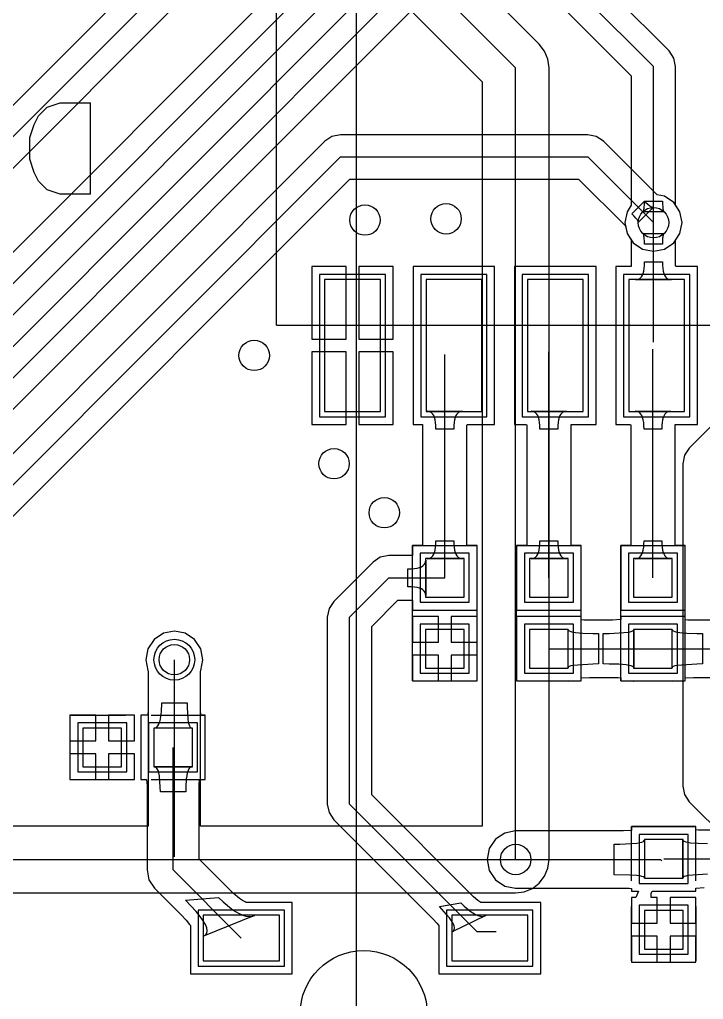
# Model space of a CAD drawing. Header units: millimetres. Extents: x 79 to 123, y 34 to 143.
# Drawn here: x 95.55 to 109.04, y 69.08 to 88.38 of the extents above; entities that cross this region are included whole.
import ezdxf

# ---------------------------------------------------------------- set-up
doc = ezdxf.new("R2010")
doc.units = ezdxf.units.MM
for name, color, linetype in [('BottomLayer', 5, 'Continuous'), ('BottomOverlay', 54, 'Continuous'), ('BottomSolder', 6, 'Continuous'), ('MultiLayer', 9, 'Continuous'), ('TopLayer', 1, 'Continuous'), ('TopOverlay', 2, 'Continuous'), ('TopPaste', 8, 'Continuous'), ('TopSolder', 216, 'Continuous')]:
    doc.layers.add(name, color=color, linetype=linetype)

# ---------------------------------------------------------------- blocks, each defined once
blk = doc.blocks.new('18650____________B_1')
at = {"layer": 'BottomOverlay'}
blk.add_line((16.054, 22), (76.531, 22), dxfattribs=at)
blk = doc.blocks.new('C0603_4')
at = {"layer": 'TopLayer'}
for p, q in [((-0.356, 0.559), (-0.356, -0.203)), ((0.406, 0.559), (-0.356, 0.559)), ((0.406, -0.203), (0.406, 0.559)), ((1.041, 0.559), (1.041, -0.203)), ((1.803, 0.559), (1.041, 0.559)), ((1.803, -0.203), (1.803, 0.559)), ((-0.356, -0.203), (0.406, -0.203)), ((1.041, -0.203), (1.803, -0.203))]:
    blk.add_line(p, q, dxfattribs=at)
at = {"layer": 'TopOverlay'}
for p, q in [((0.457, 0.813), (-0.61, 0.813)), ((-0.61, -0.457), (-0.61, 0.813)), ((0.965, 0.813), (2.032, 0.813)), ((2.057, -0.457), (2.057, 0.813)), ((0.457, -0.457), (-0.61, -0.457)), ((2.032, -0.457), (0.965, -0.457))]:
    blk.add_line(p, q, dxfattribs=at)
at = {"layer": 'TopPaste'}
for p, q in [((-0.356, 0.559), (-0.356, -0.203)), ((0.406, 0.559), (-0.356, 0.559)), ((0.406, -0.203), (0.406, 0.559)), ((1.041, 0.559), (1.041, -0.203)), ((1.803, 0.559), (1.041, 0.559)), ((1.803, -0.203), (1.803, 0.559)), ((-0.356, -0.203), (0.406, -0.203)), ((1.041, -0.203), (1.803, -0.203))]:
    blk.add_line(p, q, dxfattribs=at)
at = {"layer": 'TopSolder'}
for p, q in [((-0.457, 0.66), (-0.457, -0.305)), ((0.508, 0.66), (-0.457, 0.66)), ((0.508, -0.305), (0.508, 0.66)), ((0.94, 0.66), (0.94, -0.305)), ((1.905, 0.66), (0.94, 0.66)), ((1.905, -0.305), (1.905, 0.66)), ((-0.457, -0.305), (0.508, -0.305)), ((0.94, -0.305), (1.905, -0.305))]:
    blk.add_line(p, q, dxfattribs=at)
blk = doc.blocks.new('R0603_31')
at = {"layer": 'TopLayer'}
for p, q in [((-1.079, 0.381), (-1.079, -0.381)), ((-0.317, 0.381), (-1.079, 0.381)), ((-0.317, -0.381), (-0.317, 0.381)), ((0.318, 0.381), (0.318, -0.381)), ((1.08, 0.381), (0.318, 0.381)), ((1.08, -0.381), (1.08, 0.381)), ((-1.079, -0.381), (-0.317, -0.381)), ((0.318, -0.381), (1.08, -0.381))]:
    blk.add_line(p, q, dxfattribs=at)
at = {"layer": 'TopOverlay'}
for p, q in [((-1.333, 0.635), (1.334, 0.635)), ((-1.333, 0.635), (-1.333, -0.635)), ((1.334, 0.635), (1.334, -0.635)), ((-1.333, -0.635), (1.334, -0.635))]:
    blk.add_line(p, q, dxfattribs=at)
at = {"layer": 'TopPaste'}
for p, q in [((-1.079, 0.381), (-1.079, -0.381)), ((-0.317, 0.381), (-1.079, 0.381)), ((-0.317, -0.381), (-0.317, 0.381)), ((0.318, 0.381), (0.318, -0.381)), ((1.08, 0.381), (0.318, 0.381)), ((1.08, -0.381), (1.08, 0.381)), ((-1.079, -0.381), (-0.317, -0.381)), ((0.318, -0.381), (1.08, -0.381))]:
    blk.add_line(p, q, dxfattribs=at)
at = {"layer": 'TopSolder'}
for p, q in [((-1.181, 0.483), (-1.181, -0.483)), ((-0.216, 0.483), (-1.181, 0.483)), ((-0.216, -0.483), (-0.216, 0.483)), ((0.216, 0.483), (0.216, -0.483)), ((1.181, 0.483), (0.216, 0.483)), ((1.181, -0.483), (1.181, 0.483)), ((-1.181, -0.483), (-0.216, -0.483)), ((0.216, -0.483), (1.181, -0.483))]:
    blk.add_line(p, q, dxfattribs=at)
blk = doc.blocks.new('R0603_32')
at = {"layer": 'TopLayer'}
for p, q in [((-1.079, 0.381), (-1.079, -0.381)), ((-0.317, 0.381), (-1.079, 0.381)), ((-0.317, -0.381), (-0.317, 0.381)), ((0.317, 0.381), (0.317, -0.381)), ((1.079, 0.381), (0.317, 0.381)), ((1.079, -0.381), (1.079, 0.381)), ((-1.079, -0.381), (-0.317, -0.381)), ((0.317, -0.381), (1.079, -0.381))]:
    blk.add_line(p, q, dxfattribs=at)
at = {"layer": 'TopOverlay'}
for p, q in [((-1.333, 0.635), (1.333, 0.635)), ((-1.333, 0.635), (-1.333, -0.635)), ((1.333, 0.635), (1.333, -0.635)), ((-1.333, -0.635), (1.333, -0.635))]:
    blk.add_line(p, q, dxfattribs=at)
at = {"layer": 'TopPaste'}
for p, q in [((-1.079, 0.381), (-1.079, -0.381)), ((-0.317, 0.381), (-1.079, 0.381)), ((-0.317, -0.381), (-0.317, 0.381)), ((0.317, 0.381), (0.317, -0.381)), ((1.079, 0.381), (0.317, 0.381)), ((1.079, -0.381), (1.079, 0.381)), ((-1.079, -0.381), (-0.317, -0.381)), ((0.317, -0.381), (1.079, -0.381))]:
    blk.add_line(p, q, dxfattribs=at)
at = {"layer": 'TopSolder'}
for p, q in [((-1.181, 0.483), (-1.181, -0.483)), ((-0.216, 0.483), (-1.181, 0.483)), ((-0.216, -0.483), (-0.216, 0.483)), ((0.216, 0.483), (0.216, -0.483)), ((1.181, 0.483), (0.216, 0.483)), ((1.181, -0.483), (1.181, 0.483)), ((-1.181, -0.483), (-0.216, -0.483)), ((0.216, -0.483), (1.181, -0.483))]:
    blk.add_line(p, q, dxfattribs=at)
blk = doc.blocks.new('R0603_39')
at = {"layer": 'TopLayer'}
for p, q in [((-1.079, 0.381), (-1.079, -0.381)), ((-0.317, 0.381), (-1.079, 0.381)), ((-0.317, -0.381), (-0.317, 0.381)), ((0.317, 0.381), (0.317, -0.381)), ((1.079, 0.381), (0.317, 0.381)), ((1.079, -0.381), (1.079, 0.381)), ((-1.079, -0.381), (-0.317, -0.381)), ((0.317, -0.381), (1.079, -0.381))]:
    blk.add_line(p, q, dxfattribs=at)
at = {"layer": 'TopOverlay'}
for p, q in [((-1.333, 0.635), (1.333, 0.635)), ((-1.333, 0.635), (-1.333, -0.635)), ((1.333, 0.635), (1.333, -0.635)), ((-1.333, -0.635), (1.333, -0.635))]:
    blk.add_line(p, q, dxfattribs=at)
at = {"layer": 'TopPaste'}
for p, q in [((-1.079, 0.381), (-1.079, -0.381)), ((-0.317, 0.381), (-1.079, 0.381)), ((-0.317, -0.381), (-0.317, 0.381)), ((0.317, 0.381), (0.317, -0.381)), ((1.079, 0.381), (0.317, 0.381)), ((1.079, -0.381), (1.079, 0.381)), ((-1.079, -0.381), (-0.317, -0.381)), ((0.317, -0.381), (1.079, -0.381))]:
    blk.add_line(p, q, dxfattribs=at)
at = {"layer": 'TopSolder'}
for p, q in [((-1.181, 0.483), (-1.181, -0.483)), ((-0.216, 0.483), (-1.181, 0.483)), ((-0.216, -0.483), (-0.216, 0.483)), ((0.216, 0.483), (0.216, -0.483)), ((1.181, 0.483), (0.216, 0.483)), ((1.181, -0.483), (1.181, 0.483)), ((-1.181, -0.483), (-0.216, -0.483)), ((0.216, -0.483), (1.181, -0.483))]:
    blk.add_line(p, q, dxfattribs=at)
blk = doc.blocks.new('ESP_07_54')
at = {"layer": 'TopLayer'}
for p, q in [((14.7, -7.45), (14.7, -8.55)), ((17.3, -7.45), (14.7, -7.45)), ((17.3, -8.55), (17.3, -7.45)), ((14.7, -8.55), (17.3, -8.55)), ((14.7, -9.45), (14.7, -10.55)), ((17.3, -9.45), (14.7, -9.45)), ((17.3, -10.55), (17.3, -9.45)), ((14.7, -10.55), (17.3, -10.55)), ((14.7, -11.45), (14.7, -12.55)), ((17.3, -11.45), (14.7, -11.45)), ((17.3, -12.55), (17.3, -11.45)), ((14.7, -12.55), (17.3, -12.55)), ((14.7, -13.45), (14.7, -14.55)), ((17.3, -13.45), (14.7, -13.45)), ((17.3, -14.55), (17.3, -13.45)), ((14.7, -14.55), (17.3, -14.55))]:
    blk.add_line(p, q, dxfattribs=at)
at = {"layer": 'TopOverlay'}
for q in [(15.6, 5.7), (-0.4, -15.5)]:
    blk.add_line((15.6, -15.5), q, dxfattribs=at)
at = {"layer": 'TopPaste'}
for p, q in [((14.7, -7.45), (14.7, -8.55)), ((17.3, -7.45), (14.7, -7.45)), ((17.3, -8.55), (17.3, -7.45)), ((14.7, -8.55), (17.3, -8.55)), ((14.7, -9.45), (14.7, -10.55)), ((17.3, -9.45), (14.7, -9.45)), ((17.3, -10.55), (17.3, -9.45)), ((14.7, -10.55), (17.3, -10.55)), ((14.7, -11.45), (14.7, -12.55)), ((17.3, -11.45), (14.7, -11.45)), ((17.3, -12.55), (17.3, -11.45)), ((14.7, -12.55), (17.3, -12.55)), ((14.7, -13.45), (14.7, -14.55)), ((17.3, -13.45), (14.7, -13.45)), ((17.3, -14.55), (17.3, -13.45)), ((14.7, -14.55), (17.3, -14.55))]:
    blk.add_line(p, q, dxfattribs=at)
at = {"layer": 'TopSolder'}
for p, q in [((14.598, -7.348), (14.598, -8.652)), ((17.402, -7.348), (14.598, -7.348)), ((17.402, -8.652), (17.402, -7.348)), ((14.598, -8.652), (17.402, -8.652)), ((14.598, -9.348), (14.598, -10.652)), ((17.402, -9.348), (14.598, -9.348)), ((17.402, -10.652), (17.402, -9.348)), ((14.598, -10.652), (17.402, -10.652)), ((14.598, -11.348), (14.598, -12.652)), ((17.402, -11.348), (14.598, -11.348)), ((17.402, -12.652), (17.402, -11.348)), ((14.598, -12.652), (17.402, -12.652)), ((14.598, -13.348), (14.598, -14.652)), ((17.402, -13.348), (14.598, -13.348)), ((17.402, -14.652), (17.402, -13.348)), ((14.598, -14.652), (17.402, -14.652))]:
    blk.add_line(p, q, dxfattribs=at)
blk = doc.blocks.new('__2812__65')
at = {"layer": 'TopLayer'}
for p, q in [((-0.75, 0.45), (-0.75, -0.45)), ((0.75, 0.45), (-0.75, 0.45)), ((0.75, -0.45), (0.75, 0.45)), ((4.15, 0.45), (4.15, -0.45)), ((5.65, 0.45), (4.15, 0.45)), ((5.65, -0.45), (5.65, 0.45)), ((-0.75, -0.45), (0.75, -0.45)), ((4.15, -0.45), (5.65, -0.45)), ((-0.75, -2.85), (-0.75, -3.75)), ((0.75, -2.85), (-0.75, -2.85)), ((0.75, -3.75), (0.75, -2.85)), ((4.15, -2.85), (4.15, -3.75)), ((5.65, -2.85), (4.15, -2.85)), ((5.65, -3.75), (5.65, -2.85)), ((-0.75, -3.75), (0.75, -3.75)), ((4.15, -3.75), (5.65, -3.75))]:
    blk.add_line(p, q, dxfattribs=at)
at = {"layer": 'TopOverlay'}
blk.add_line((6.02, -4.166), (6.02, -2.438), dxfattribs=at)
blk.add_circle((2.413, -1.499), 1.255, dxfattribs=at)
at = {"layer": 'TopPaste'}
for p, q in [((-0.75, 0.45), (-0.75, -0.45)), ((0.75, 0.45), (-0.75, 0.45)), ((0.75, -0.45), (0.75, 0.45)), ((4.15, 0.45), (4.15, -0.45)), ((5.65, 0.45), (4.15, 0.45)), ((5.65, -0.45), (5.65, 0.45)), ((-0.75, -0.45), (0.75, -0.45)), ((4.15, -0.45), (5.65, -0.45)), ((-0.75, -2.85), (-0.75, -3.75)), ((0.75, -2.85), (-0.75, -2.85)), ((0.75, -3.75), (0.75, -2.85)), ((4.15, -2.85), (4.15, -3.75)), ((5.65, -2.85), (4.15, -2.85)), ((5.65, -3.75), (5.65, -2.85)), ((-0.75, -3.75), (0.75, -3.75)), ((4.15, -3.75), (5.65, -3.75))]:
    blk.add_line(p, q, dxfattribs=at)
at = {"layer": 'TopSolder'}
for p, q in [((-0.852, 0.552), (-0.852, -0.552)), ((0.852, 0.552), (-0.852, 0.552)), ((0.852, -0.552), (0.852, 0.552)), ((4.048, 0.552), (4.048, -0.552)), ((5.752, 0.552), (4.048, 0.552)), ((5.752, -0.552), (5.752, 0.552)), ((-0.852, -0.552), (0.852, -0.552)), ((4.048, -0.552), (5.752, -0.552)), ((-0.852, -2.748), (-0.852, -3.852)), ((0.852, -2.748), (-0.852, -2.748)), ((0.852, -3.852), (0.852, -2.748)), ((4.048, -2.748), (4.048, -3.852)), ((5.752, -2.748), (4.048, -2.748)), ((5.752, -3.852), (5.752, -2.748)), ((-0.852, -3.852), (0.852, -3.852)), ((4.048, -3.852), (5.752, -3.852))]:
    blk.add_line(p, q, dxfattribs=at)
blk = doc.blocks.new('C0603_66')
at = {"layer": 'TopLayer'}
for p, q in [((-0.356, 0.559), (-0.356, -0.203)), ((0.406, 0.559), (-0.356, 0.559)), ((0.406, -0.203), (0.406, 0.559)), ((1.041, 0.559), (1.041, -0.203)), ((1.803, 0.559), (1.041, 0.559)), ((1.803, -0.203), (1.803, 0.559)), ((-0.356, -0.203), (0.406, -0.203)), ((1.041, -0.203), (1.803, -0.203))]:
    blk.add_line(p, q, dxfattribs=at)
at = {"layer": 'TopOverlay'}
for p, q in [((-0.61, 0.813), (-0.61, -0.457)), ((0.457, 0.813), (-0.61, 0.813)), ((2.032, 0.813), (0.965, 0.813)), ((2.057, 0.813), (2.057, -0.457)), ((0.457, -0.457), (-0.61, -0.457)), ((2.032, -0.457), (0.965, -0.457))]:
    blk.add_line(p, q, dxfattribs=at)
at = {"layer": 'TopPaste'}
for p, q in [((-0.356, 0.559), (-0.356, -0.203)), ((0.406, 0.559), (-0.356, 0.559)), ((0.406, -0.203), (0.406, 0.559)), ((1.041, 0.559), (1.041, -0.203)), ((1.803, 0.559), (1.041, 0.559)), ((1.803, -0.203), (1.803, 0.559)), ((-0.356, -0.203), (0.406, -0.203)), ((1.041, -0.203), (1.803, -0.203))]:
    blk.add_line(p, q, dxfattribs=at)
at = {"layer": 'TopSolder'}
for p, q in [((-0.457, 0.66), (-0.457, -0.305)), ((0.508, 0.66), (-0.457, 0.66)), ((0.508, -0.305), (0.508, 0.66)), ((0.94, 0.66), (0.94, -0.305)), ((1.905, 0.66), (0.94, 0.66)), ((1.905, -0.305), (1.905, 0.66)), ((-0.457, -0.305), (0.508, -0.305)), ((0.94, -0.305), (1.905, -0.305))]:
    blk.add_line(p, q, dxfattribs=at)

msp = doc.modelspace()

# ---------------------------------------------------------------- linework, layer by layer
at = {"layer": 'BottomLayer'}
for p, q in [((108.361, 87.761), (98.71, 97.412)), ((98.273, 97.231), (108.052, 87.452)), ((97.963, 96.922), (107.614, 87.271)), ((105.8, 87.893), (100.39, 93.303)), ((99.924, 92.837), (105.334, 87.427)), ((99.457, 92.371), (104.674, 87.154)), ((105.905, 87.757), (105.8, 87.893)), ((105.971, 87.598), (105.905, 87.757)), ((108.456, 87.62), (108.361, 87.761)), ((105.993, 87.427), (105.971, 87.598)), ((108.052, 84.379), (108.052, 87.452)), ((108.489, 87.452), (108.456, 87.62)), ((108.489, 84.74), (108.489, 87.452)), ((105.334, 71.831), (105.334, 87.427)), ((105.993, 71.831), (105.993, 87.427)), ((107.614, 87.271), (107.614, 84.723)), ((104.674, 87.154), (104.674, 72.491)), ((107.875, 84.738), (107.877, 84.802)), ((107.877, 84.802), (108.227, 84.802)), ((108.227, 84.802), (108.227, 84.769)), ((108.227, 84.769), (108.235, 84.663)), ((107.53, 84.595), (107.487, 84.379)), ((107.614, 84.721), (107.53, 84.595)), ((107.614, 84.723), (107.614, 84.721)), ((107.842, 84.593), (107.848, 84.601)), ((108.262, 84.593), (107.842, 84.593)), ((107.848, 84.601), (107.854, 84.612)), ((107.854, 84.612), (107.859, 84.626)), ((107.859, 84.626), (107.864, 84.643)), ((107.864, 84.643), (107.868, 84.663)), ((107.868, 84.663), (107.871, 84.685)), ((107.871, 84.685), (107.875, 84.738)), ((108.235, 84.663), (108.239, 84.643)), ((108.239, 84.643), (108.244, 84.626)), ((108.244, 84.626), (108.249, 84.612)), ((108.249, 84.612), (108.255, 84.601)), ((108.255, 84.601), (108.262, 84.593)), ((108.491, 84.719), (108.489, 84.74)), ((108.573, 84.595), (108.491, 84.719)), ((108.616, 84.379), (108.573, 84.595)), ((107.487, 84.379), (107.53, 84.163)), ((108.573, 84.163), (108.616, 84.379)), ((107.53, 84.163), (107.652, 83.979)), ((107.652, 83.979), (107.835, 83.857)), ((108.268, 83.857), (108.451, 83.979)), ((108.451, 83.979), (108.573, 84.163)), ((107.835, 83.857), (108.052, 83.814)), ((108.052, 83.814), (108.268, 83.857)), ((109.546, 80.726), (108.758, 79.938)), ((108.758, 79.938), (108.663, 79.796)), ((108.663, 79.796), (108.63, 79.629)), ((108.63, 79.629), (108.63, 73.279)), ((98.387, 76.29), (98.203, 76.168)), ((98.603, 76.333), (98.387, 76.29)), ((98.819, 76.29), (98.603, 76.333)), ((99.002, 76.168), (98.819, 76.29)), ((98.203, 76.168), (98.081, 75.984)), ((99.125, 75.984), (99.002, 76.168)), ((98.081, 75.984), (98.038, 75.768)), ((99.168, 75.768), (99.125, 75.984)), ((98.038, 75.768), (98.081, 75.552)), ((98.603, 71.882), (98.603, 75.768)), ((99.125, 75.552), (99.168, 75.768)), ((98.081, 75.552), (98.089, 75.54)), ((98.089, 75.54), (98.089, 72.491)), ((99.117, 75.54), (99.125, 75.552)), ((99.117, 72.491), (99.117, 75.54)), ((108.63, 73.279), (108.663, 73.112)), ((108.663, 73.112), (108.758, 72.97)), ((108.758, 72.97), (114.294, 67.434)), ((98.089, 72.491), (94.158, 72.491)), ((104.674, 72.491), (99.117, 72.491)), ((94.158, 71.831), (105.334, 71.831)), ((105.971, 71.66), (105.993, 71.831)), ((105.905, 71.501), (105.971, 71.66)), ((105.8, 71.365), (105.905, 71.501)), ((105.505, 71.194), (105.664, 71.26)), ((105.664, 71.26), (105.8, 71.365)), ((94.431, 71.172), (105.334, 71.172)), ((105.334, 71.172), (105.505, 71.194))]:
    msp.add_line(p, q, dxfattribs=at)
for centre in [(103.962, 84.455), (102.362, 84.43), (108.052, 84.379), (100.178, 81.763), (101.752, 79.629), (102.743, 78.664), (98.603, 75.768), (105.334, 71.831)]:
    msp.add_circle(centre, 0.3, dxfattribs=at)
at = {"layer": 'BottomSolder'}
msp.add_circle((98.603, 75.768), 0.402, dxfattribs=at)
at = {"layer": 'MultiLayer'}
for centre in [(103.962, 84.455), (102.362, 84.43), (108.052, 84.379), (100.178, 81.763), (101.752, 79.629), (102.743, 78.664), (98.603, 75.768), (105.334, 71.831)]:
    msp.add_circle(centre, 0.3, dxfattribs=at)
at = {"layer": 'TopLayer'}
for p, q in [((90.928, 81.581), (104.116, 94.768)), ((91.237, 81.272), (104.425, 94.459)), ((105.678, 94.054), (92.248, 80.624)), ((107.678, 94.2), (93.493, 80.014)), ((93.802, 79.705), (108.116, 94.019)), ((92.558, 80.315), (106.116, 93.873)), ((94.24, 79.524), (108.425, 93.709)), ((92.995, 80.134), (106.425, 93.564)), ((99, 90.272), (90.747, 82.018)), ((101.879, 86.112), (101.712, 86.078)), ((106.756, 86.112), (101.879, 86.112)), ((106.924, 86.078), (106.756, 86.112)), ((101.57, 85.983), (94.48, 78.893)), ((101.712, 86.078), (101.57, 85.983)), ((107.065, 85.983), (106.924, 86.078)), ((108.105, 84.944), (107.065, 85.983)), ((94.183, 77.978), (101.879, 85.674)), ((101.879, 85.674), (106.756, 85.674)), ((106.756, 85.674), (108.052, 84.379)), ((94.621, 77.797), (102.061, 85.237)), ((102.061, 85.237), (106.575, 85.237)), ((106.575, 85.237), (107.499, 84.313)), ((108.122, 84.93), (108.105, 84.944)), ((107.628, 84.555), (107.876, 84.802)), ((107.876, 84.802), (107.9, 84.779)), ((107.9, 84.779), (107.981, 84.709)), ((108.268, 84.901), (108.122, 84.93)), ((108.451, 84.778), (108.268, 84.901)), ((108.573, 84.595), (108.451, 84.778)), ((107.673, 84.508), (107.628, 84.555)), ((108.049, 84.679), (107.752, 84.382)), ((107.981, 84.709), (107.997, 84.698)), ((107.997, 84.698), (108.012, 84.69)), ((108.012, 84.69), (108.026, 84.684)), ((108.026, 84.684), (108.038, 84.68)), ((108.038, 84.68), (108.049, 84.679)), ((108.616, 84.379), (108.573, 84.595)), ((107.707, 84.468), (107.673, 84.508)), ((107.721, 84.45), (107.707, 84.468)), ((107.732, 84.433), (107.721, 84.45)), ((107.741, 84.418), (107.732, 84.433)), ((107.747, 84.404), (107.741, 84.418)), ((107.75, 84.392), (107.747, 84.404)), ((107.752, 84.382), (107.75, 84.392)), ((108.052, 82.022), (108.052, 84.379)), ((108.573, 84.163), (108.616, 84.379)), ((107.499, 84.313), (107.5, 84.312)), ((107.5, 84.312), (107.53, 84.163)), ((107.53, 84.163), (107.613, 84.039)), ((107.613, 84.039), (107.614, 84.017)), ((107.614, 84.017), (107.614, 83.53)), ((107.848, 84.156), (107.842, 84.165)), ((107.842, 84.165), (108.262, 84.165)), ((107.854, 84.145), (107.848, 84.156)), ((107.859, 84.131), (107.854, 84.145)), ((107.864, 84.115), (107.859, 84.131)), ((107.868, 84.095), (107.864, 84.115)), ((107.876, 83.989), (107.868, 84.095)), ((107.877, 83.955), (107.876, 83.989)), ((108.228, 84.02), (108.227, 83.955)), ((108.232, 84.073), (108.228, 84.02)), ((108.235, 84.095), (108.232, 84.073)), ((108.239, 84.115), (108.235, 84.095)), ((108.244, 84.131), (108.239, 84.115)), ((108.249, 84.145), (108.244, 84.131)), ((108.255, 84.156), (108.249, 84.145)), ((108.262, 84.165), (108.255, 84.156)), ((108.489, 84.036), (108.573, 84.163)), ((108.489, 84.035), (108.489, 84.036)), ((108.489, 83.53), (108.489, 84.035)), ((108.227, 83.955), (107.877, 83.955)), ((107.875, 83.538), (107.877, 83.605)), ((107.877, 83.605), (108.227, 83.605)), ((108.227, 83.605), (108.228, 83.538)), ((101.989, 83.512), (101.312, 83.512)), ((101.312, 83.512), (101.312, 82.085)), ((101.989, 82.085), (101.989, 83.512)), ((102.92, 83.512), (102.243, 83.512)), ((102.243, 83.512), (102.243, 82.085)), ((102.92, 82.085), (102.92, 83.512)), ((104.92, 83.512), (103.312, 83.512)), ((103.312, 83.512), (103.312, 80.404)), ((104.92, 80.404), (104.92, 83.512)), ((106.92, 83.512), (105.312, 83.512)), ((105.312, 83.512), (105.312, 80.404)), ((106.92, 80.404), (106.92, 83.512)), ((107.613, 83.512), (107.312, 83.512)), ((107.312, 83.512), (107.312, 80.404)), ((107.614, 83.53), (107.613, 83.512)), ((107.849, 83.379), (107.861, 83.425)), ((107.861, 83.425), (107.87, 83.478)), ((107.87, 83.478), (107.875, 83.538)), ((108.228, 83.538), (108.234, 83.478)), ((108.234, 83.478), (108.242, 83.425)), ((108.242, 83.425), (108.255, 83.379)), ((108.491, 83.512), (108.489, 83.53)), ((108.92, 83.512), (108.491, 83.512)), ((108.92, 80.404), (108.92, 83.512)), ((107.702, 83.252), (107.735, 83.256)), ((108.402, 83.252), (107.702, 83.252)), ((107.735, 83.256), (107.765, 83.266)), ((107.765, 83.266), (107.791, 83.284)), ((107.791, 83.284), (107.814, 83.309)), ((107.814, 83.309), (107.833, 83.341)), ((107.833, 83.341), (107.849, 83.379)), ((108.255, 83.379), (108.27, 83.341)), ((108.27, 83.341), (108.29, 83.309)), ((108.29, 83.309), (108.312, 83.284)), ((108.312, 83.284), (108.339, 83.266)), ((108.339, 83.266), (108.368, 83.256)), ((108.368, 83.256), (108.402, 83.252)), ((101.312, 82.085), (101.989, 82.085)), ((102.243, 82.085), (102.92, 82.085)), ((108.041, 77.381), (108.041, 81.884)), ((101.989, 81.831), (101.312, 81.831)), ((101.312, 81.831), (101.312, 80.404)), ((101.989, 80.404), (101.989, 81.831)), ((102.92, 81.831), (102.243, 81.831)), ((102.243, 81.831), (102.243, 80.404)), ((102.92, 80.404), (102.92, 81.831)), ((103.937, 77.381), (103.937, 81.78)), ((105.989, 77.381), (105.989, 81.832)), ((103.62, 80.661), (103.587, 80.664)), ((103.587, 80.664), (104.287, 80.664)), ((103.65, 80.65), (103.62, 80.661)), ((103.676, 80.633), (103.65, 80.65)), ((103.699, 80.608), (103.676, 80.633)), ((103.718, 80.576), (103.699, 80.608)), ((103.734, 80.537), (103.718, 80.576)), ((103.746, 80.491), (103.734, 80.537)), ((104.14, 80.537), (104.128, 80.491)), ((104.156, 80.576), (104.14, 80.537)), ((104.175, 80.608), (104.156, 80.576)), ((104.198, 80.633), (104.175, 80.608)), ((104.224, 80.65), (104.198, 80.633)), ((104.254, 80.661), (104.224, 80.65)), ((104.287, 80.664), (104.254, 80.661)), ((105.672, 80.661), (105.639, 80.664)), ((105.639, 80.664), (106.339, 80.664)), ((105.702, 80.65), (105.672, 80.661)), ((105.728, 80.633), (105.702, 80.65)), ((105.751, 80.608), (105.728, 80.633)), ((105.77, 80.576), (105.751, 80.608)), ((105.786, 80.537), (105.77, 80.576)), ((105.798, 80.491), (105.786, 80.537)), ((106.192, 80.537), (106.18, 80.491)), ((106.208, 80.576), (106.192, 80.537)), ((106.227, 80.608), (106.208, 80.576)), ((106.25, 80.633), (106.227, 80.608)), ((106.276, 80.65), (106.25, 80.633)), ((106.306, 80.661), (106.276, 80.65)), ((106.339, 80.664), (106.306, 80.661)), ((107.725, 80.661), (107.691, 80.664)), ((107.691, 80.664), (108.391, 80.664)), ((107.754, 80.65), (107.725, 80.661)), ((107.781, 80.633), (107.754, 80.65)), ((107.803, 80.608), (107.781, 80.633)), ((107.823, 80.576), (107.803, 80.608)), ((107.838, 80.537), (107.823, 80.576)), ((107.851, 80.491), (107.838, 80.537)), ((108.244, 80.537), (108.232, 80.491)), ((108.26, 80.576), (108.244, 80.537)), ((108.279, 80.608), (108.26, 80.576)), ((108.302, 80.633), (108.279, 80.608)), ((108.328, 80.65), (108.302, 80.633)), ((108.358, 80.661), (108.328, 80.65)), ((108.391, 80.664), (108.358, 80.661)), ((101.312, 80.404), (101.989, 80.404)), ((102.243, 80.404), (102.92, 80.404)), ((103.312, 80.404), (103.498, 80.404)), ((103.498, 80.404), (103.499, 80.386)), ((103.499, 80.386), (103.499, 78.034)), ((103.755, 80.439), (103.746, 80.491)), ((103.76, 80.379), (103.755, 80.439)), ((103.762, 80.311), (103.76, 80.379)), ((104.112, 80.311), (103.762, 80.311)), ((104.114, 80.379), (104.112, 80.311)), ((104.119, 80.439), (104.114, 80.379)), ((104.128, 80.491), (104.119, 80.439)), ((104.374, 80.386), (104.376, 80.404)), ((104.374, 78.034), (104.374, 80.386)), ((104.376, 80.404), (104.92, 80.404)), ((105.312, 80.404), (105.55, 80.404)), ((105.55, 80.404), (105.552, 80.386)), ((105.552, 80.386), (105.552, 78.034)), ((105.807, 80.439), (105.798, 80.491)), ((105.812, 80.379), (105.807, 80.439)), ((105.814, 80.311), (105.812, 80.379)), ((106.164, 80.311), (105.814, 80.311)), ((106.166, 80.379), (106.164, 80.311)), ((106.171, 80.439), (106.166, 80.379)), ((106.18, 80.491), (106.171, 80.439)), ((106.427, 80.386), (106.428, 80.404)), ((106.427, 78.034), (106.427, 80.386)), ((106.428, 80.404), (106.92, 80.404)), ((107.312, 80.404), (107.602, 80.404)), ((107.602, 80.404), (107.604, 80.386)), ((107.604, 80.386), (107.604, 78.034)), ((107.859, 80.439), (107.851, 80.491)), ((107.865, 80.379), (107.859, 80.439)), ((107.866, 80.311), (107.865, 80.379)), ((108.216, 80.311), (107.866, 80.311)), ((108.218, 80.379), (108.216, 80.311)), ((108.223, 80.439), (108.218, 80.379)), ((108.232, 80.491), (108.223, 80.439)), ((108.479, 80.386), (108.48, 80.404)), ((108.479, 78.034), (108.479, 80.386)), ((108.48, 80.404), (108.92, 80.404)), ((103.498, 78.016), (103.302, 78.016)), ((103.302, 78.016), (103.302, 77.82)), ((103.499, 78.034), (103.498, 78.016)), ((103.755, 77.982), (103.76, 78.042)), ((103.76, 78.042), (103.762, 78.109)), ((103.762, 78.109), (104.112, 78.109)), ((104.112, 78.109), (104.114, 78.042)), ((104.114, 78.042), (104.119, 77.982)), ((104.376, 78.016), (104.374, 78.034)), ((104.572, 78.016), (104.376, 78.016)), ((104.572, 76.746), (104.572, 78.016)), ((105.55, 78.016), (105.354, 78.016)), ((105.354, 78.016), (105.354, 76.746)), ((105.552, 78.034), (105.55, 78.016)), ((105.807, 77.982), (105.812, 78.042)), ((105.812, 78.042), (105.814, 78.109)), ((105.814, 78.109), (106.164, 78.109)), ((106.164, 78.109), (106.166, 78.042)), ((106.166, 78.042), (106.171, 77.982)), ((106.428, 78.016), (106.427, 78.034)), ((106.624, 78.016), (106.428, 78.016)), ((106.624, 76.746), (106.624, 78.016)), ((107.602, 78.016), (107.406, 78.016)), ((107.406, 78.016), (107.406, 76.746)), ((107.604, 78.034), (107.602, 78.016)), ((107.859, 77.982), (107.865, 78.042)), ((107.865, 78.042), (107.866, 78.109)), ((107.866, 78.109), (108.216, 78.109)), ((108.216, 78.109), (108.218, 78.042)), ((108.218, 78.042), (108.223, 77.982)), ((108.48, 78.016), (108.479, 78.034)), ((108.676, 78.016), (108.48, 78.016)), ((108.676, 76.746), (108.676, 78.016)), ((102.832, 77.819), (102.665, 77.785)), ((103.284, 77.819), (102.832, 77.819)), ((103.302, 77.82), (103.284, 77.819)), ((103.676, 77.788), (103.699, 77.812)), ((103.699, 77.812), (103.718, 77.844)), ((103.718, 77.844), (103.734, 77.883)), ((103.734, 77.883), (103.746, 77.929)), ((103.746, 77.929), (103.755, 77.982)), ((104.119, 77.982), (104.128, 77.929)), ((104.128, 77.929), (104.14, 77.883)), ((104.14, 77.883), (104.156, 77.844)), ((104.156, 77.844), (104.175, 77.812)), ((104.175, 77.812), (104.198, 77.788)), ((105.728, 77.788), (105.751, 77.812)), ((105.751, 77.812), (105.77, 77.844)), ((105.77, 77.844), (105.786, 77.883)), ((105.786, 77.883), (105.798, 77.929)), ((105.798, 77.929), (105.807, 77.982)), ((106.171, 77.982), (106.18, 77.929)), ((106.18, 77.929), (106.192, 77.883)), ((106.192, 77.883), (106.208, 77.844)), ((106.208, 77.844), (106.227, 77.812)), ((106.227, 77.812), (106.25, 77.788)), ((107.781, 77.788), (107.803, 77.812)), ((107.803, 77.812), (107.823, 77.844)), ((107.823, 77.844), (107.838, 77.883)), ((107.838, 77.883), (107.851, 77.929)), ((107.851, 77.929), (107.859, 77.982)), ((108.223, 77.982), (108.232, 77.929)), ((108.232, 77.929), (108.244, 77.883)), ((108.244, 77.883), (108.26, 77.844)), ((108.26, 77.844), (108.279, 77.812)), ((108.279, 77.812), (108.302, 77.788)), ((102.523, 77.69), (101.748, 76.916)), ((102.665, 77.785), (102.523, 77.69)), ((103.474, 77.6), (103.505, 77.619)), ((103.505, 77.619), (103.53, 77.642)), ((103.53, 77.642), (103.548, 77.668)), ((103.548, 77.668), (103.558, 77.698)), ((103.558, 77.698), (103.562, 77.731)), ((103.562, 77.731), (103.562, 77.031)), ((103.587, 77.756), (103.62, 77.76)), ((104.287, 77.756), (103.587, 77.756)), ((103.62, 77.76), (103.65, 77.77)), ((103.65, 77.77), (103.676, 77.788)), ((104.198, 77.788), (104.224, 77.77)), ((104.224, 77.77), (104.254, 77.76)), ((104.254, 77.76), (104.287, 77.756)), ((105.639, 77.756), (105.672, 77.76)), ((106.339, 77.756), (105.639, 77.756)), ((105.672, 77.76), (105.702, 77.77)), ((105.702, 77.77), (105.728, 77.788)), ((106.25, 77.788), (106.276, 77.77)), ((106.276, 77.77), (106.306, 77.76)), ((106.306, 77.76), (106.339, 77.756)), ((107.691, 77.756), (107.725, 77.76)), ((108.391, 77.756), (107.691, 77.756)), ((107.725, 77.76), (107.754, 77.77)), ((107.754, 77.77), (107.781, 77.788)), ((108.302, 77.788), (108.328, 77.77)), ((108.328, 77.77), (108.358, 77.76)), ((108.358, 77.76), (108.391, 77.756)), ((103.209, 77.556), (103.276, 77.558)), ((103.209, 77.206), (103.209, 77.556)), ((103.276, 77.558), (103.336, 77.563)), ((103.336, 77.563), (103.389, 77.572)), ((103.389, 77.572), (103.435, 77.584)), ((103.435, 77.584), (103.474, 77.6)), ((102.057, 76.606), (102.832, 77.381)), ((102.832, 77.381), (103.937, 77.381)), ((103.276, 77.204), (103.209, 77.206)), ((103.336, 77.199), (103.276, 77.204)), ((103.389, 77.19), (103.336, 77.199)), ((103.435, 77.178), (103.389, 77.19)), ((103.474, 77.162), (103.435, 77.178)), ((103.505, 77.143), (103.474, 77.162)), ((103.53, 77.12), (103.505, 77.143)), ((103.548, 77.094), (103.53, 77.12)), ((103.558, 77.064), (103.548, 77.094)), ((103.562, 77.031), (103.558, 77.064)), ((101.748, 76.916), (101.653, 76.774)), ((102.495, 76.425), (103.013, 76.944)), ((103.013, 76.944), (103.284, 76.944)), ((103.284, 76.944), (103.302, 76.942)), ((103.302, 76.942), (103.302, 76.746)), ((101.653, 76.774), (101.62, 76.606)), ((103.302, 76.746), (104.572, 76.746)), ((105.354, 76.746), (106.624, 76.746)), ((107.406, 76.746), (108.676, 76.746)), ((101.62, 76.606), (101.62, 72.923)), ((102.057, 72.923), (102.057, 76.606)), ((103.81, 76.619), (103.302, 76.619)), ((103.302, 76.619), (103.302, 76.111)), ((103.81, 76.111), (103.81, 76.619)), ((104.572, 76.619), (104.064, 76.619)), ((104.064, 76.619), (104.064, 76.111)), ((104.572, 76.111), (104.572, 76.619)), ((106.357, 76.619), (105.354, 76.619)), ((105.354, 76.619), (105.354, 75.349)), ((106.367, 76.621), (106.357, 76.619)), ((106.368, 76.621), (106.367, 76.621)), ((106.369, 76.621), (106.368, 76.621)), ((106.378, 76.619), (106.369, 76.621)), ((106.624, 76.619), (106.378, 76.619)), ((106.624, 76.554), (106.624, 76.619)), ((106.676, 76.55), (106.624, 76.554)), ((106.7, 76.549), (106.676, 76.55)), ((107.241, 76.549), (106.7, 76.549)), ((107.406, 76.561), (107.241, 76.549)), ((107.652, 76.619), (107.406, 76.619)), ((107.406, 76.619), (107.406, 76.561)), ((107.661, 76.621), (107.652, 76.619)), ((107.662, 76.621), (107.661, 76.621)), ((107.663, 76.621), (107.662, 76.621)), ((107.673, 76.619), (107.663, 76.621)), ((108.41, 76.619), (107.673, 76.619)), ((108.419, 76.621), (108.41, 76.619)), ((108.42, 76.621), (108.419, 76.621)), ((108.421, 76.621), (108.42, 76.621)), ((108.431, 76.619), (108.421, 76.621)), ((108.676, 76.619), (108.431, 76.619)), ((108.676, 76.554), (108.676, 76.619)), ((108.729, 76.55), (108.676, 76.554)), ((108.753, 76.549), (108.729, 76.55)), ((109.294, 76.549), (108.753, 76.549)), ((98.387, 76.29), (98.203, 76.168)), ((98.603, 76.333), (98.387, 76.29)), ((98.819, 76.29), (98.603, 76.333)), ((99.002, 76.168), (98.819, 76.29)), ((102.495, 73.105), (102.495, 76.425)), ((106.367, 75.606), (106.367, 76.362)), ((106.367, 76.362), (106.373, 76.347)), ((106.373, 76.347), (106.391, 76.334)), ((106.391, 76.334), (106.421, 76.322)), ((106.421, 76.322), (106.463, 76.312)), ((106.463, 76.312), (106.517, 76.304)), ((106.517, 76.304), (106.661, 76.291)), ((106.661, 76.291), (106.853, 76.285)), ((106.853, 76.285), (106.967, 76.284)), ((106.967, 76.284), (106.967, 75.684)), ((107.063, 76.284), (107.177, 76.285)), ((107.063, 75.684), (107.063, 76.284)), ((107.177, 76.285), (107.567, 76.312)), ((107.567, 76.312), (107.609, 76.322)), ((107.609, 76.322), (107.639, 76.334)), ((107.639, 76.334), (107.657, 76.347)), ((107.657, 76.347), (107.663, 76.362)), ((107.663, 76.362), (107.663, 75.606)), ((108.419, 75.606), (108.419, 76.362)), ((108.419, 76.362), (108.425, 76.347)), ((108.425, 76.347), (108.443, 76.334)), ((108.443, 76.334), (108.473, 76.322)), ((108.473, 76.322), (108.515, 76.312)), ((108.515, 76.312), (108.569, 76.304)), ((108.569, 76.304), (108.713, 76.291)), ((108.713, 76.291), (108.905, 76.285)), ((108.905, 76.285), (109.019, 76.284)), ((109.019, 76.284), (109.019, 75.684)), ((98.203, 76.168), (98.081, 75.984)), ((99.125, 75.984), (99.002, 76.168)), ((103.302, 76.111), (103.81, 76.111)), ((104.064, 76.111), (104.572, 76.111)), ((98.081, 75.984), (98.038, 75.768)), ((99.168, 75.768), (99.125, 75.984)), ((105.989, 75.984), (108.041, 75.984)), ((108.041, 75.984), (112.146, 75.984)), ((98.038, 75.768), (98.081, 75.552)), ((98.603, 74.066), (98.603, 75.768)), ((99.125, 75.552), (99.168, 75.768)), ((103.81, 75.857), (103.302, 75.857)), ((103.302, 75.857), (103.302, 75.349)), ((103.81, 75.349), (103.81, 75.857)), ((104.572, 75.857), (104.064, 75.857)), ((104.064, 75.857), (104.064, 75.349)), ((104.572, 75.349), (104.572, 75.857)), ((106.853, 75.683), (106.463, 75.656)), ((106.967, 75.684), (106.853, 75.683)), ((107.177, 75.683), (107.063, 75.684)), ((107.369, 75.677), (107.177, 75.683)), ((107.513, 75.665), (107.369, 75.677)), ((108.905, 75.683), (108.515, 75.656)), ((109.019, 75.684), (108.905, 75.683)), ((98.081, 75.552), (98.089, 75.54)), ((98.089, 75.54), (98.089, 74.78)), ((99.117, 75.54), (99.125, 75.552)), ((99.117, 74.776), (99.117, 75.54)), ((106.373, 75.621), (106.367, 75.606)), ((106.391, 75.634), (106.373, 75.621)), ((106.421, 75.646), (106.391, 75.634)), ((106.463, 75.656), (106.421, 75.646)), ((107.567, 75.656), (107.513, 75.665)), ((107.609, 75.646), (107.567, 75.656)), ((107.639, 75.634), (107.609, 75.646)), ((107.657, 75.621), (107.639, 75.634)), ((107.663, 75.606), (107.657, 75.621)), ((108.425, 75.621), (108.419, 75.606)), ((108.443, 75.634), (108.425, 75.621)), ((108.473, 75.646), (108.443, 75.634)), ((108.515, 75.656), (108.473, 75.646)), ((103.302, 75.349), (103.81, 75.349)), ((104.064, 75.349), (104.572, 75.349)), ((105.354, 75.349), (106.357, 75.349)), ((106.357, 75.349), (106.367, 75.347)), ((106.367, 75.347), (106.368, 75.347)), ((106.368, 75.347), (106.369, 75.347)), ((106.369, 75.347), (106.378, 75.349)), ((106.378, 75.349), (106.624, 75.349)), ((106.624, 75.408), (106.789, 75.419)), ((106.624, 75.349), (106.624, 75.408)), ((106.789, 75.419), (107.33, 75.419)), ((107.33, 75.419), (107.354, 75.418)), ((107.354, 75.418), (107.406, 75.414)), ((107.406, 75.414), (107.406, 75.349)), ((107.406, 75.349), (107.652, 75.349)), ((107.652, 75.349), (107.661, 75.347)), ((107.661, 75.347), (107.662, 75.347)), ((107.662, 75.347), (107.663, 75.347)), ((107.663, 75.347), (107.673, 75.349)), ((107.673, 75.349), (108.41, 75.349)), ((108.41, 75.349), (108.419, 75.347)), ((108.419, 75.347), (108.42, 75.347)), ((108.42, 75.347), (108.421, 75.347)), ((108.421, 75.347), (108.431, 75.349)), ((108.431, 75.349), (108.676, 75.349)), ((108.676, 75.408), (108.842, 75.419)), ((108.676, 75.349), (108.676, 75.408)), ((108.842, 75.419), (109.383, 75.419)), ((98.347, 74.739), (98.353, 74.919)), ((98.353, 74.919), (98.853, 74.919)), ((98.853, 74.919), (98.854, 74.824)), ((98.088, 74.757), (98.082, 74.698)), ((98.089, 74.78), (98.088, 74.757)), ((98.339, 74.664), (98.347, 74.739)), ((98.854, 74.824), (98.869, 74.599)), ((99.124, 74.676), (99.117, 74.776)), ((97.053, 74.676), (96.545, 74.676)), ((96.545, 74.676), (96.545, 74.168)), ((97.053, 74.168), (97.053, 74.676)), ((97.815, 74.676), (97.307, 74.676)), ((97.307, 74.676), (97.307, 74.168)), ((97.815, 74.168), (97.815, 74.676)), ((98.079, 74.676), (97.942, 74.676)), ((97.942, 74.676), (97.942, 74.429)), ((98.082, 74.698), (98.079, 74.676)), ((98.298, 74.499), (98.314, 74.544)), ((98.314, 74.544), (98.328, 74.599)), ((98.328, 74.599), (98.339, 74.664)), ((98.869, 74.599), (98.878, 74.544)), ((98.878, 74.544), (98.89, 74.499)), ((99.212, 74.676), (99.124, 74.676)), ((99.212, 74.429), (99.212, 74.676)), ((97.942, 74.429), (97.94, 74.419)), ((97.94, 74.419), (97.942, 74.409)), ((97.942, 74.409), (97.942, 73.673)), ((98.199, 74.419), (98.229, 74.424)), ((98.955, 74.419), (98.199, 74.419)), ((98.229, 74.424), (98.255, 74.439)), ((98.255, 74.439), (98.278, 74.464)), ((98.278, 74.464), (98.298, 74.499)), ((98.89, 74.499), (98.903, 74.464)), ((98.903, 74.464), (98.918, 74.439)), ((98.918, 74.439), (98.936, 74.424)), ((98.936, 74.424), (98.955, 74.419)), ((99.214, 74.419), (99.212, 74.429)), ((99.212, 74.409), (99.214, 74.419)), ((99.212, 73.673), (99.212, 74.409)), ((96.545, 74.168), (97.053, 74.168)), ((97.307, 74.168), (97.815, 74.168)), ((98.577, 71.628), (98.577, 74.041)), ((97.053, 73.914), (96.545, 73.914)), ((96.545, 73.914), (96.545, 73.406)), ((97.053, 73.406), (97.053, 73.914)), ((97.815, 73.914), (97.307, 73.914)), ((97.307, 73.914), (97.307, 73.406)), ((97.815, 73.406), (97.815, 73.914)), ((97.942, 73.673), (97.94, 73.663)), ((97.94, 73.663), (97.942, 73.653)), ((97.942, 73.653), (97.942, 73.406)), ((98.224, 73.658), (98.199, 73.663)), ((98.199, 73.663), (98.955, 73.663)), ((98.246, 73.643), (98.224, 73.658)), ((98.265, 73.618), (98.246, 73.643)), ((98.281, 73.583), (98.265, 73.618)), ((98.295, 73.538), (98.281, 73.583)), ((98.873, 73.583), (98.859, 73.538)), ((98.89, 73.618), (98.873, 73.583)), ((98.909, 73.643), (98.89, 73.618)), ((98.931, 73.658), (98.909, 73.643)), ((98.955, 73.663), (98.931, 73.658)), ((99.214, 73.663), (99.212, 73.673)), ((99.212, 73.653), (99.214, 73.663)), ((99.212, 73.406), (99.212, 73.653)), ((96.545, 73.406), (97.053, 73.406)), ((97.307, 73.406), (97.815, 73.406)), ((97.942, 73.406), (98.054, 73.406)), ((98.054, 73.406), (98.064, 73.289)), ((98.307, 73.483), (98.295, 73.538)), ((98.326, 73.258), (98.307, 73.483)), ((98.839, 73.418), (98.829, 73.258)), ((98.848, 73.483), (98.839, 73.418)), ((98.859, 73.538), (98.848, 73.483)), ((99.091, 73.306), (99.097, 73.392)), ((99.097, 73.392), (99.099, 73.406)), ((99.099, 73.406), (99.212, 73.406)), ((98.064, 73.289), (98.064, 71.628)), ((98.327, 73.163), (98.326, 73.258)), ((98.827, 73.163), (98.327, 73.163)), ((98.829, 73.258), (98.827, 73.163)), ((99.091, 71.841), (99.091, 73.306)), ((104.506, 71.094), (102.495, 73.105)), ((101.62, 72.923), (101.653, 72.756)), ((102.057, 72.923), (104.571, 70.41)), ((101.653, 72.756), (101.748, 72.614)), ((101.748, 72.614), (103.714, 70.648)), ((105.334, 72.396), (105.118, 72.353)), ((107.459, 72.396), (105.334, 72.396)), ((107.62, 72.406), (107.459, 72.396)), ((107.856, 72.479), (107.62, 72.479)), ((107.62, 72.479), (107.62, 72.406)), ((107.862, 72.48), (107.856, 72.479)), ((107.869, 72.479), (107.862, 72.48)), ((107.877, 72.481), (107.869, 72.479)), ((107.887, 72.479), (107.877, 72.481)), ((108.623, 72.479), (107.887, 72.479)), ((108.633, 72.481), (108.623, 72.479)), ((108.634, 72.481), (108.633, 72.481)), ((108.635, 72.481), (108.634, 72.481)), ((108.644, 72.479), (108.635, 72.481)), ((108.89, 72.479), (108.644, 72.479)), ((108.89, 72.414), (108.89, 72.479)), ((108.942, 72.41), (108.89, 72.414)), ((108.966, 72.409), (108.942, 72.41)), ((109.571, 72.409), (108.966, 72.409)), ((104.934, 72.231), (104.812, 72.047)), ((105.118, 72.353), (104.934, 72.231)), ((107.853, 72.189), (107.871, 72.205)), ((107.871, 72.205), (107.877, 72.222)), ((107.877, 72.222), (107.877, 71.466)), ((108.633, 71.466), (108.633, 72.222)), ((108.633, 72.222), (108.639, 72.207)), ((108.639, 72.207), (108.657, 72.194)), ((104.812, 72.047), (104.769, 71.831)), ((107.277, 72.131), (107.391, 72.132)), ((107.277, 71.531), (107.277, 72.131)), ((107.391, 72.132), (107.727, 72.154)), ((107.727, 72.154), (107.781, 72.164)), ((107.781, 72.164), (107.823, 72.176)), ((107.823, 72.176), (107.853, 72.189)), ((108.657, 72.194), (108.687, 72.182)), ((108.687, 72.182), (108.729, 72.172)), ((108.729, 72.172), (108.783, 72.163)), ((108.783, 72.163), (108.927, 72.151)), ((108.927, 72.151), (109.119, 72.145)), ((99.761, 71.171), (99.091, 71.841)), ((104.769, 71.831), (104.812, 71.615)), ((105.334, 71.831), (108.191, 71.831)), ((108.191, 71.831), (108.217, 71.806)), ((108.255, 71.844), (114.605, 71.844)), ((98.064, 71.628), (98.103, 71.431)), ((98.577, 71.628), (99.924, 70.282)), ((98.103, 71.431), (98.214, 71.265)), ((104.812, 71.615), (104.934, 71.432)), ((104.934, 71.432), (105.118, 71.309)), ((107.583, 71.525), (107.277, 71.531)), ((107.727, 71.515), (107.583, 71.525)), ((107.781, 71.508), (107.727, 71.515)), ((107.823, 71.499), (107.781, 71.508)), ((107.853, 71.489), (107.823, 71.499)), ((107.871, 71.478), (107.853, 71.489)), ((107.877, 71.466), (107.871, 71.478)), ((108.639, 71.481), (108.633, 71.466)), ((108.657, 71.494), (108.639, 71.481)), ((108.687, 71.506), (108.657, 71.494)), ((108.729, 71.516), (108.687, 71.506)), ((109.119, 71.543), (108.729, 71.516)), ((98.214, 71.265), (98.74, 70.739)), ((105.118, 71.309), (105.334, 71.266)), ((105.334, 71.266), (107.574, 71.266)), ((107.574, 71.266), (107.62, 71.263)), ((107.62, 71.263), (107.62, 71.209)), ((108.89, 71.267), (109.055, 71.279)), ((108.89, 71.209), (108.89, 71.267)), ((98.823, 71.029), (99.477, 71.082)), ((99.477, 71.082), (99.566, 70.996)), ((99.888, 71.065), (99.761, 71.171)), ((99.946, 71.026), (99.888, 71.065)), ((104.591, 71.022), (104.506, 71.094)), ((107.62, 71.209), (107.757, 71.209)), ((107.701, 71.082), (107.62, 71.082)), ((107.62, 71.082), (107.62, 70.574)), ((107.757, 71.209), (107.701, 71.082)), ((108.007, 71.16), (108.029, 71.209)), ((108.007, 71.082), (108.007, 71.16)), ((108.128, 71.082), (108.007, 71.082)), ((108.029, 71.209), (108.623, 71.209)), ((108.128, 70.574), (108.128, 71.082)), ((108.89, 71.082), (108.382, 71.082)), ((108.382, 71.082), (108.382, 70.574)), ((108.623, 71.209), (108.633, 71.207)), ((108.633, 71.207), (108.634, 71.207)), ((108.634, 71.207), (108.635, 71.207)), ((108.635, 71.207), (108.644, 71.209)), ((108.644, 71.209), (108.89, 71.209)), ((108.89, 70.574), (108.89, 71.082)), ((99.031, 70.806), (98.823, 71.029)), ((99.566, 70.996), (99.732, 70.858)), ((99.732, 70.858), (99.809, 70.806)), ((99.998, 70.996), (99.946, 71.026)), ((100.022, 70.986), (99.998, 70.996)), ((100.928, 70.986), (100.022, 70.986)), ((100.928, 69.578), (100.928, 70.986)), ((103.829, 70.904), (104.252, 70.976)), ((103.972, 70.751), (103.829, 70.904)), ((104.252, 70.976), (104.316, 70.914)), ((104.316, 70.914), (104.435, 70.815)), ((104.627, 70.998), (104.591, 71.022)), ((104.648, 70.986), (104.627, 70.998)), ((105.828, 70.986), (104.648, 70.986)), ((105.828, 69.578), (105.828, 70.986)), ((98.74, 70.739), (98.836, 70.636)), ((99.11, 70.71), (99.031, 70.806)), ((99.171, 70.624), (99.11, 70.71)), ((100.184, 70.726), (99.18, 70.322)), ((99.809, 70.806), (99.882, 70.765)), ((99.882, 70.765), (99.951, 70.734)), ((99.951, 70.734), (100.015, 70.716)), ((100.015, 70.716), (100.075, 70.708)), ((100.075, 70.708), (100.132, 70.711)), ((100.132, 70.711), (100.184, 70.726)), ((104.027, 70.685), (103.972, 70.751)), ((104.069, 70.625), (104.027, 70.685)), ((104.747, 70.726), (104.08, 70.409)), ((104.435, 70.815), (104.489, 70.778)), ((104.489, 70.778), (104.54, 70.749)), ((104.54, 70.749), (104.588, 70.728)), ((104.588, 70.728), (104.633, 70.715)), ((104.633, 70.715), (104.674, 70.711)), ((104.674, 70.711), (104.712, 70.714)), ((104.712, 70.714), (104.747, 70.726)), ((98.836, 70.636), (98.904, 70.553)), ((98.904, 70.553), (98.92, 70.531)), ((98.92, 70.531), (98.92, 69.578)), ((99.216, 70.549), (99.171, 70.624)), ((99.243, 70.483), (99.216, 70.549)), ((99.253, 70.428), (99.243, 70.483)), ((103.714, 70.648), (103.777, 70.58)), ((103.777, 70.58), (103.82, 70.529)), ((103.82, 70.529), (103.82, 69.578)), ((104.1, 70.572), (104.069, 70.625)), ((104.119, 70.526), (104.1, 70.572)), ((104.127, 70.487), (104.119, 70.526)), ((104.123, 70.454), (104.127, 70.487)), ((107.62, 70.574), (108.128, 70.574)), ((108.382, 70.574), (108.89, 70.574)), ((99.18, 70.322), (99.221, 70.347)), ((99.221, 70.347), (99.245, 70.382)), ((99.245, 70.382), (99.253, 70.428)), ((104.08, 70.409), (104.107, 70.428)), ((104.107, 70.428), (104.123, 70.454)), ((104.571, 70.41), (104.952, 70.41)), ((108.128, 70.32), (107.62, 70.32)), ((107.62, 70.32), (107.62, 69.812)), ((108.128, 69.812), (108.128, 70.32)), ((108.89, 70.32), (108.382, 70.32)), ((108.382, 70.32), (108.382, 69.812)), ((108.89, 69.812), (108.89, 70.32)), ((107.62, 69.812), (108.128, 69.812)), ((108.382, 69.812), (108.89, 69.812)), ((98.92, 69.578), (100.928, 69.578)), ((103.82, 69.578), (105.828, 69.578))]:
    msp.add_line(p, q, dxfattribs=at)
for centre in [(103.962, 84.455), (102.362, 84.43), (108.052, 84.379), (100.178, 81.763), (101.752, 79.629), (102.743, 78.664), (98.603, 75.768), (105.334, 71.831)]:
    msp.add_circle(centre, 0.3, dxfattribs=at)
at = {"layer": 'TopOverlay'}
for p, q in [((96.095, 86.655), (96.352, 86.741)), ((96.352, 86.741), (96.952, 86.741)), ((96.952, 84.941), (96.952, 86.741)), ((95.838, 86.313), (95.923, 86.484)), ((95.923, 86.484), (96.095, 86.655)), ((95.752, 86.055), (95.838, 86.313)), ((95.752, 85.627), (95.752, 86.055)), ((95.838, 85.37), (95.752, 85.627)), ((95.923, 85.198), (95.838, 85.37)), ((96.095, 85.027), (95.923, 85.198)), ((96.352, 84.941), (96.095, 85.027)), ((96.952, 84.941), (96.352, 84.941))]:
    msp.add_line(p, q, dxfattribs=at)
at = {"layer": 'TopSolder'}
msp.add_circle((98.603, 75.768), 0.402, dxfattribs=at)

# ---------------------------------------------------------------- block references
for name, p, rotation in [('18650____________B_1', (124.194, 49.757), 90), ('ESP_07_54', (116.116, 97.958), 270), ('R0603_39', (103.937, 76.683), 90), ('R0603_32', (105.989, 76.683), 90), ('R0603_31', (108.041, 76.683), 90), ('C0603_66', (98.603, 74.219), 180), ('C0603_4', (108.077, 71.869), 270), ('__2812__65', (99.924, 70.282), 360)]:
    msp.add_blockref(name, p, dxfattribs=dict(rotation=rotation))

doc.saveas('drawing.dxf')
